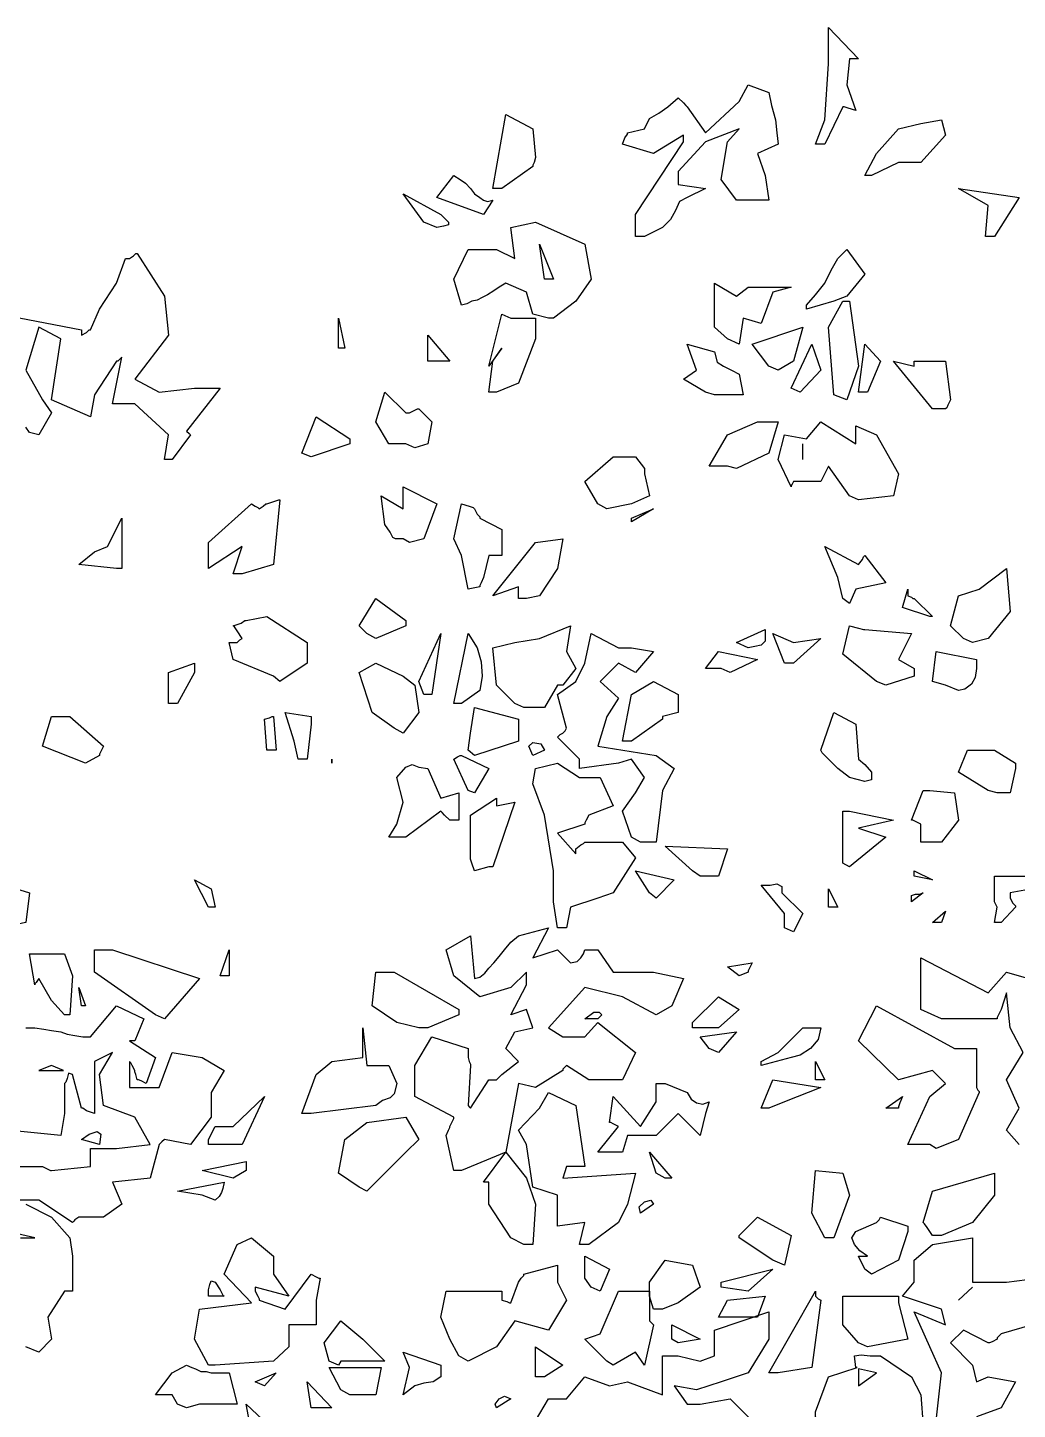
# Model space of a CAD drawing. Header units: millimetres. Extents: x 2810.5 to 2848.4, y 1624.4 to 1676.1.
# Drawn here: x 2813.512 to 2814.981, y 1668.831 to 1670.883 of the extents above; entities that cross this region are included whole.
import ezdxf

# ---------------------------------------------------------------- set-up
doc = ezdxf.new("R2010")
doc.units = ezdxf.units.MM
doc.layers.add('VERDE_ALBERI', color=104, linetype='Continuous')

msp = doc.modelspace()

# ---------------------------------------------------------------- linework, layer by layer
at = {"layer": 'VERDE_ALBERI', "linetype": 'ByBlock'}
for points in [[(2814.6817, 1670.7094), (2814.6952, 1670.7459), (2814.701, 1670.8287), (2814.701, 1670.8826), (2814.7453, 1670.8365), (2814.7376, 1670.8365), (2814.7338, 1670.8365), (2814.7318, 1670.8365), (2814.7318, 1670.8365), (2814.7279, 1670.7979), (2814.7414, 1670.7594), (2814.7299, 1670.7632), (2814.7242, 1670.7651), (2814.7222, 1670.7651), (2814.7222, 1670.7651), (2814.6952, 1670.7094), (2814.6817, 1670.7094)], [(2814.4142, 1670.5726), (2814.4142, 1670.6053), (2814.4854, 1670.7131), (2814.4854, 1670.719), (2814.4854, 1670.7209), (2814.4854, 1670.7228), (2814.4854, 1670.7228), (2814.4411, 1670.6959), (2814.3948, 1670.7094), (2814.3987, 1670.719), (2814.4026, 1670.7247), (2814.4026, 1670.7266), (2814.4026, 1670.7266), (2814.4276, 1670.7324), (2814.4353, 1670.7479), (2814.4488, 1670.7555), (2814.4623, 1670.7651), (2814.4777, 1670.7786), (2814.4854, 1670.771), (2814.4892, 1670.7671), (2814.4912, 1670.7651), (2814.4912, 1670.7651), (2814.5182, 1670.7266), (2814.5682, 1670.7729), (2814.5817, 1670.7979), (2814.6124, 1670.7864), (2814.6163, 1670.7671), (2814.6221, 1670.7459), (2814.624, 1670.7266), (2814.6259, 1670.7094), (2814.5952, 1670.6959), (2814.6067, 1670.6631), (2814.6124, 1670.6265), (2814.5643, 1670.6265), (2814.5413, 1670.6573), (2814.5509, 1670.7131), (2814.5682, 1670.7324), (2814.5182, 1670.7131), (2814.4777, 1670.6689), (2814.4777, 1670.6496), (2814.5182, 1670.6439), (2814.4912, 1670.6304), (2814.4796, 1670.6245), (2814.4738, 1670.6111), (2814.4662, 1670.5976), (2814.4546, 1670.586), (2814.4276, 1670.5726), (2814.4142, 1670.5726)], [(2814.2023, 1670.6439), (2814.2216, 1670.7536), (2814.262, 1670.7324), (2814.2659, 1670.69), (2814.264, 1670.6824), (2814.262, 1670.6785), (2814.262, 1670.6766), (2814.262, 1670.6766), (2814.2158, 1670.6439), (2814.2023, 1670.6439)], [(2814.7549, 1670.6631), (2814.7723, 1670.6959), (2814.805, 1670.7324), (2814.8378, 1670.7401), (2814.8685, 1670.7459), (2814.8743, 1670.7228), (2814.8378, 1670.6824), (2814.805, 1670.6824), (2814.7646, 1670.6631), (2814.7549, 1670.6631)], [(2814.1889, 1670.6053), (2814.1195, 1670.6304), (2814.1445, 1670.6631), (2814.1541, 1670.6573), (2814.1619, 1670.6515), (2814.1695, 1670.6439), (2814.1754, 1670.6361), (2814.183, 1670.6304), (2814.1889, 1670.6265), (2814.1946, 1670.6245), (2814.2023, 1670.6265), (2814.1889, 1670.6053)], [(2814.934, 1670.5726), (2814.9379, 1670.6188), (2814.8936, 1670.6439), (2814.9841, 1670.6304), (2814.9475, 1670.5726), (2814.934, 1670.5726)], [(2814.1003, 1670.5938), (2814.0694, 1670.6361), (2814.1253, 1670.6053), (2814.1368, 1670.5938), (2814.1368, 1670.5899), (2814.1291, 1670.588), (2814.1195, 1670.586), (2814.1003, 1670.5938)], [(2814.2851, 1670.4513), (2814.262, 1670.457), (2814.2524, 1670.4898), (2814.2216, 1670.5033), (2814.2119, 1670.4974), (2814.2042, 1670.4917), (2814.1946, 1670.4859), (2814.1869, 1670.4821), (2814.1792, 1670.4782), (2814.1715, 1670.4763), (2814.1638, 1670.4724), (2814.1561, 1670.4705), (2814.1445, 1670.509), (2814.1657, 1670.5533), (2814.2081, 1670.5533), (2814.235, 1670.5398), (2814.2292, 1670.586), (2814.2659, 1670.5938), (2814.3391, 1670.561), (2814.3487, 1670.509), (2814.3256, 1670.4763), (2814.2928, 1670.4513), (2814.2851, 1670.4513)], [(2814.2793, 1670.509), (2814.2716, 1670.561), (2814.2928, 1670.509), (2814.2793, 1670.509)], [(2813.4705, 1670.457), (2813.5918, 1670.4339), (2813.5918, 1670.4301), (2813.5918, 1670.4282), (2813.5918, 1670.4262), (2813.5918, 1670.4262), (2813.5995, 1670.4301), (2813.6034, 1670.4339), (2813.6053, 1670.4339), (2813.6053, 1670.4339), (2813.6188, 1670.4647), (2813.6438, 1670.5033), (2813.6573, 1670.5398), (2813.6611, 1670.5398), (2813.6631, 1670.5398), (2813.6631, 1670.5398)], [(2813.6631, 1670.5398), (2813.6689, 1670.5437), (2813.6727, 1670.5475), (2813.6746, 1670.5475), (2813.6746, 1670.5475), (2813.7151, 1670.484), (2813.7208, 1670.4262), (2813.6708, 1670.3607), (2813.7074, 1670.3415), (2813.7594, 1670.3472), (2813.7979, 1670.3472), (2813.7478, 1670.2837), (2813.7516, 1670.2799), (2813.7536, 1670.278), (2813.7536, 1670.278), (2813.7266, 1670.2414), (2813.7151, 1670.2414), (2813.7208, 1670.278), (2813.6708, 1670.3242), (2813.638, 1670.3242), (2813.6515, 1670.3935), (2813.6476, 1670.3896), (2813.6457, 1670.3877), (2813.6438, 1670.3877), (2813.6438, 1670.3877), (2813.6111, 1670.3376), (2813.6053, 1670.3049), (2813.5475, 1670.3299), (2813.561, 1670.4204), (2813.5283, 1670.4378), (2813.509, 1670.3742), (2813.534, 1670.3299), (2813.5475, 1670.3107), (2813.5283, 1670.278), (2813.5148, 1670.2818), (2813.509, 1670.2895)], [(2814.6683, 1670.4705), (2814.6817, 1670.4859), (2814.6952, 1670.5033), (2814.7048, 1670.5225), (2814.7145, 1670.5398), (2814.7222, 1670.5475), (2814.7261, 1670.5514), (2814.7279, 1670.5533), (2814.7279, 1670.5533), (2814.7549, 1670.5168), (2814.7279, 1670.484), (2814.7087, 1670.4763), (2814.6683, 1670.4647), (2814.6683, 1670.4705)], [(2814.5509, 1670.4204), (2814.5317, 1670.4378), (2814.5317, 1670.5033), (2814.5643, 1670.484), (2814.5817, 1670.4974), (2814.6124, 1670.4974), (2814.6452, 1670.4974), (2814.6182, 1670.4898), (2814.6009, 1670.4436), (2814.574, 1670.4513), (2814.5682, 1670.4127), (2814.5509, 1670.4204)], [(2814.7087, 1670.3376), (2814.701, 1670.4378), (2814.7222, 1670.4763), (2814.7279, 1670.4763), (2814.7299, 1670.4763), (2814.7318, 1670.4763), (2814.7318, 1670.4763), (2814.7453, 1670.38), (2814.7279, 1670.3299), (2814.7087, 1670.3376)], [(2814.1965, 1670.3415), (2814.2023, 1670.3877), (2814.2158, 1670.407), (2814.1965, 1670.38), (2814.2158, 1670.457), (2814.2292, 1670.4513), (2814.2659, 1670.4513), (2814.2659, 1670.4204), (2814.2408, 1670.355), (2814.2081, 1670.3415), (2814.1965, 1670.3415)], [(2813.9732, 1670.407), (2813.9732, 1670.4513), (2813.9828, 1670.407), (2813.9732, 1670.407)], [(2814.6124, 1670.38), (2814.5874, 1670.4127), (2814.6625, 1670.4378), (2814.649, 1670.3877), (2814.6259, 1670.3742), (2814.6124, 1670.38)], [(2814.1253, 1670.3877), (2814.106, 1670.3877), (2814.106, 1670.4262), (2814.1388, 1670.3877), (2814.131, 1670.3877), (2814.1272, 1670.3877), (2814.1253, 1670.3877)], [(2814.5182, 1670.3415), (2814.4854, 1670.3607), (2814.5047, 1670.3742), (2814.4912, 1670.4127), (2814.5317, 1670.4012), (2814.5354, 1670.3858), (2814.5451, 1670.38), (2814.5567, 1670.3742), (2814.5682, 1670.3684), (2814.574, 1670.3376), (2814.5317, 1670.3376), (2814.5182, 1670.3415)], [(2814.6452, 1670.3472), (2814.676, 1670.4127), (2814.6894, 1670.3742), (2814.6587, 1670.3415), (2814.6452, 1670.3472), (2814.6452, 1670.3472)], [(2814.7453, 1670.3415), (2814.7549, 1670.4127), (2814.778, 1670.3877), (2814.7588, 1670.3415), (2814.7453, 1670.3415)], [(2814.1253, 1670.3877), (2814.1253, 1670.3877), (2814.1253, 1670.3877), (2814.1253, 1670.3877)], [(2814.1253, 1670.3877), (2814.1253, 1670.3877), (2814.1253, 1670.3877)], [(2814.8281, 1670.3877), (2814.8743, 1670.3877), (2814.882, 1670.3299), (2814.8782, 1670.3222), (2814.8763, 1670.3184), (2814.8743, 1670.3165), (2814.8743, 1670.3165), (2814.855, 1670.3165), (2814.7973, 1670.3877), (2814.8281, 1670.38), (2814.8281, 1670.3838), (2814.8281, 1670.3877), (2814.8281, 1670.3877)], [(2814.079, 1670.3107), (2814.0868, 1670.3145), (2814.0906, 1670.3165), (2814.0925, 1670.3165), (2814.0925, 1670.3165), (2814.1118, 1670.2972), (2814.106, 1670.2645), (2814.0868, 1670.2587), (2814.0733, 1670.2645), (2814.0483, 1670.2645), (2814.029, 1670.2972), (2814.0424, 1670.3415), (2814.0733, 1670.3107), (2814.0771, 1670.3107), (2814.079, 1670.3107), (2814.079, 1670.3107)], [(2813.9192, 1670.251), (2813.9404, 1670.3049), (2813.9904, 1670.2721), (2813.9904, 1670.2683), (2813.9904, 1670.2664), (2813.9904, 1670.2645), (2813.9904, 1670.2645), (2813.9327, 1670.2452), (2813.9192, 1670.251), (2813.9192, 1670.251)], [(2814.5509, 1670.2317), (2814.5239, 1670.2317), (2814.5509, 1670.278), (2814.5952, 1670.2972), (2814.6259, 1670.2972), (2814.6124, 1670.251), (2814.5643, 1670.2279), (2814.5509, 1670.2317)], [(2814.7318, 1670.1874), (2814.701, 1670.2317), (2814.6894, 1670.2086), (2814.649, 1670.2086), (2814.6471, 1670.2047), (2814.6452, 1670.2028), (2814.6452, 1670.2009), (2814.6452, 1670.2009), (2814.6259, 1670.2414), (2814.6356, 1670.278), (2814.6683, 1670.2721), (2814.6894, 1670.2972), (2814.7414, 1670.2645), (2814.7414, 1670.2914), (2814.7723, 1670.278), (2814.805, 1670.2201), (2814.7973, 1670.1874), (2814.7453, 1670.1816), (2814.7318, 1670.1874)], [(2814.6625, 1670.2414), (2814.6625, 1670.2645)], [(2814.3583, 1670.1759), (2814.3391, 1670.2086), (2814.3814, 1670.2452), (2814.4142, 1670.2452), (2814.4276, 1670.2279), (2814.4276, 1670.224), (2814.4276, 1670.2221), (2814.4276, 1670.2201), (2814.4276, 1670.2201), (2814.4353, 1670.1874), (2814.4083, 1670.1759), (2814.3717, 1670.1681), (2814.3583, 1670.1759)], [(2814.0694, 1670.1239), (2814.0579, 1670.1239), (2814.054, 1670.1258), (2814.0502, 1670.1335), (2814.0424, 1670.145), (2814.0367, 1670.1874), (2814.0694, 1670.1681), (2814.0694, 1670.2009), (2814.1195, 1670.1759), (2814.1003, 1670.1239), (2814.079, 1670.1181), (2814.0694, 1670.1239)], [(2813.8171, 1670.0719), (2813.8306, 1670.1123), (2813.7806, 1670.0795), (2813.7806, 1670.1181), (2813.8441, 1670.1759), (2813.8498, 1670.172), (2813.8537, 1670.1701), (2813.8557, 1670.1681), (2813.8557, 1670.1681), (2813.8614, 1670.172), (2813.8653, 1670.1759), (2813.8672, 1670.1759), (2813.8672, 1670.1759), (2813.8788, 1670.1797), (2813.8846, 1670.1816), (2813.8865, 1670.1816), (2813.8865, 1670.1816), (2813.8768, 1670.0854), (2813.8306, 1670.0719), (2813.8171, 1670.0719)], [(2814.1657, 1670.0488), (2814.1561, 1670.0989), (2814.1445, 1670.1239), (2814.1561, 1670.1759), (2814.1676, 1670.172), (2814.1734, 1670.1701), (2814.1754, 1670.1681), (2814.1754, 1670.1681), (2814.1792, 1670.1605), (2814.183, 1670.1566), (2814.183, 1670.1546), (2814.183, 1670.1546), (2814.2158, 1670.1374), (2814.2158, 1670.0989), (2814.2042, 1670.0989), (2814.1985, 1670.0989), (2814.1965, 1670.0989), (2814.1965, 1670.0989), (2814.1889, 1670.0661), (2814.185, 1670.0584), (2814.183, 1670.0545), (2814.183, 1670.0526), (2814.183, 1670.0526), (2814.1657, 1670.0488)], [(2814.4083, 1670.1546), (2814.4411, 1670.1681), (2814.4083, 1670.1489), (2814.4083, 1670.1546)], [(2813.6438, 1670.0795), (2813.588, 1670.0854), (2813.6111, 1670.1046), (2813.6304, 1670.1123), (2813.6515, 1670.1546), (2813.6515, 1670.0795), (2813.6438, 1670.0795)], [(2814.2408, 1670.0353), (2814.2408, 1670.0526), (2814.2023, 1670.0391), (2814.2659, 1670.1181), (2814.3063, 1670.1239), (2814.2986, 1670.0795), (2814.2716, 1670.0391), (2814.2524, 1670.0353), (2814.2408, 1670.0353)], [(2814.7222, 1670.0353), (2814.7145, 1670.0661), (2814.6952, 1670.1123), (2814.7453, 1670.0854), (2814.7511, 1670.093), (2814.753, 1670.0969), (2814.7549, 1670.0989), (2814.7549, 1670.0989), (2814.7858, 1670.0584), (2814.7414, 1670.0488), (2814.7318, 1670.0275), (2814.7222, 1670.0353)], [(2814.9013, 1669.9756), (2814.882, 1669.9948), (2814.8936, 1670.0391), (2814.9244, 1670.0488), (2814.9649, 1670.0795), (2814.9706, 1670.016), (2814.9379, 1669.9756), (2814.9148, 1669.9698), (2814.9013, 1669.9756)], [(2814.8513, 1670.0083), (2814.8108, 1670.0218), (2814.8185, 1670.0488), (2814.8185, 1670.043), (2814.8185, 1670.041), (2814.8185, 1670.0391), (2814.8185, 1670.0391), (2814.8243, 1670.0372), (2814.8262, 1670.0353), (2814.8281, 1670.0353), (2814.8281, 1670.0353), (2814.855, 1670.0083), (2814.8513, 1670.0083)], [(2814.0155, 1669.9833), (2814.0039, 1669.9948), (2814.029, 1670.0353), (2814.0733, 1670.0025), (2814.0733, 1669.9987), (2814.0733, 1669.9968), (2814.0733, 1669.9948), (2814.0733, 1669.9948), (2814.029, 1669.9756), (2814.0155, 1669.9833)], [(2813.8306, 1669.9756), (2813.8229, 1669.9872), (2813.8191, 1669.9929), (2813.8171, 1669.9948), (2813.8171, 1669.9948), (2813.8287, 1669.9987), (2813.8345, 1670.0025), (2813.8364, 1670.0025), (2813.8364, 1670.0025), (2813.8672, 1670.0083), (2813.9269, 1669.9698), (2813.9269, 1669.939), (2813.8865, 1669.912), (2813.8768, 1669.9197), (2813.8171, 1669.9448), (2813.8113, 1669.9698), (2813.8171, 1669.9698), (2813.821, 1669.9698), (2813.8229, 1669.9698), (2813.8229, 1669.9698), (2813.8267, 1669.9737), (2813.8306, 1669.9756), (2813.8306, 1669.9756)], [(2814.1003, 1669.8928), (2814.0925, 1669.912), (2814.1253, 1669.9833), (2814.1118, 1669.8928), (2814.1003, 1669.8928)], [(2814.1445, 1669.8793), (2814.1657, 1669.9833), (2814.1792, 1669.9621), (2814.185, 1669.9409), (2814.1869, 1669.9197), (2814.183, 1669.8986), (2814.1561, 1669.8793), (2814.1445, 1669.8793), (2814.1445, 1669.8793)], [(2814.235, 1669.8793), (2814.2081, 1669.9063), (2814.2023, 1669.9621), (2814.235, 1669.9698), (2814.2716, 1669.9756), (2814.3178, 1669.9948), (2814.3121, 1669.9563), (2814.3256, 1669.9313), (2814.3063, 1669.9063), (2814.3025, 1669.9063), (2814.3005, 1669.9063), (2814.2986, 1669.9063), (2814.2986, 1669.9063), (2814.2793, 1669.8735), (2814.2485, 1669.8735), (2814.235, 1669.8793)], [(2814.4083, 1669.681), (2814.3948, 1669.7195), (2814.4142, 1669.7464), (2814.4276, 1669.7695), (2814.4083, 1669.7965), (2814.3891, 1669.7907), (2814.3313, 1669.783), (2814.3313, 1669.7907), (2814.3313, 1669.7946), (2814.3313, 1669.7965), (2814.3313, 1669.7965), (2814.2986, 1669.8292), (2814.3025, 1669.8331), (2814.3063, 1669.835), (2814.3063, 1669.835), (2814.3101, 1669.8388), (2814.3121, 1669.8427), (2814.3121, 1669.8427), (2814.2986, 1669.8928), (2814.3256, 1669.912), (2814.3391, 1669.939), (2814.3487, 1669.9833), (2814.3891, 1669.9621), (2814.4083, 1669.9621), (2814.4411, 1669.9563), (2814.4142, 1669.9255), (2814.3891, 1669.939), (2814.3621, 1669.912), (2814.3891, 1669.887), (2814.3717, 1669.8601), (2814.3583, 1669.8157), (2814.4449, 1669.8022), (2814.4719, 1669.783), (2814.4546, 1669.7502), (2814.4449, 1669.6732), (2814.4218, 1669.6732), (2814.4083, 1669.681), (2814.4083, 1669.681)], [(2814.5643, 1669.9698), (2814.6067, 1669.989), (2814.6067, 1669.9717), (2814.6009, 1669.9659), (2814.5913, 1669.964), (2814.5817, 1669.9621), (2814.5643, 1669.9698), (2814.5643, 1669.9698)], [(2814.6356, 1669.939), (2814.6182, 1669.9833), (2814.649, 1669.9698), (2814.6894, 1669.9756), (2814.649, 1669.939), (2814.6356, 1669.939)], [(2814.7723, 1669.912), (2814.7222, 1669.9524), (2814.7318, 1669.9948), (2814.7453, 1669.991), (2814.753, 1669.989), (2814.7549, 1669.989), (2814.7549, 1669.989), (2814.8243, 1669.9833), (2814.805, 1669.9448), (2814.8281, 1669.9313), (2814.8281, 1669.9255), (2814.8281, 1669.9217), (2814.8281, 1669.9197), (2814.8281, 1669.9197), (2814.7858, 1669.9063), (2814.7723, 1669.912), (2814.7723, 1669.912)], [(2813.8306, 1669.9756), (2813.8306, 1669.9756), (2813.8306, 1669.9756), (2813.8306, 1669.9756)], [(2813.8306, 1669.9756), (2813.8306, 1669.9756), (2813.8306, 1669.9756)], [(2814.5413, 1669.9313), (2814.5182, 1669.9313), (2814.5374, 1669.9563), (2814.5952, 1669.9448), (2814.5547, 1669.9255), (2814.5413, 1669.9313)], [(2814.8743, 1669.9063), (2814.855, 1669.912), (2814.8609, 1669.9563), (2814.9205, 1669.9448), (2814.9205, 1669.9371), (2814.9205, 1669.9332), (2814.9205, 1669.9313), (2814.9205, 1669.9313), (2814.9186, 1669.9178), (2814.9129, 1669.9082), (2814.9032, 1669.9004), (2814.8936, 1669.8986), (2814.8743, 1669.9063)], [(2813.7208, 1669.8793), (2813.7208, 1669.9255), (2813.7594, 1669.939), (2813.7594, 1669.9313), (2813.7594, 1669.9274), (2813.7594, 1669.9255), (2813.7594, 1669.9255), (2813.7343, 1669.8793), (2813.7208, 1669.8793)], [(2814.0559, 1669.8427), (2814.0232, 1669.8658), (2814.0039, 1669.9255), (2814.029, 1669.939), (2814.0694, 1669.9197), (2814.0868, 1669.9063), (2814.0925, 1669.8658), (2814.0694, 1669.835), (2814.0559, 1669.8427)], [(2814.4546, 1669.8562), (2814.4083, 1669.8234), (2814.3948, 1669.8234), (2814.4083, 1669.8928), (2814.4411, 1669.912), (2814.4777, 1669.8928), (2814.4777, 1669.8658), (2814.4546, 1669.8601), (2814.4546, 1669.8581), (2814.4546, 1669.8562), (2814.4546, 1669.8562)], [(2814.7723, 1669.912), (2814.7723, 1669.912), (2814.7723, 1669.912), (2814.7723, 1669.912), (2814.7723, 1669.912), (2814.7723, 1669.912)], [(2814.7723, 1669.912), (2814.7723, 1669.912), (2814.7723, 1669.912)], [(2813.5976, 1669.7907), (2813.534, 1669.8157), (2813.5475, 1669.8601), (2813.5745, 1669.8601), (2813.6245, 1669.8157), (2813.6207, 1669.8081), (2813.6188, 1669.8042), (2813.6188, 1669.8022), (2813.6188, 1669.8022), (2813.5976, 1669.7907)], [(2813.8672, 1669.81), (2813.8633, 1669.8562), (2813.8711, 1669.8581), (2813.8749, 1669.8601), (2813.8768, 1669.8601), (2813.8768, 1669.8601), (2813.8807, 1669.81), (2813.8672, 1669.81)], [(2813.9134, 1669.7965), (2813.9077, 1669.8234), (2813.8942, 1669.8658), (2813.9327, 1669.8601), (2813.9327, 1669.8542), (2813.9327, 1669.8504), (2813.9327, 1669.8485), (2813.9327, 1669.8485), (2813.9269, 1669.7965), (2813.9134, 1669.7965)], [(2814.1657, 1669.81), (2814.1695, 1669.835), (2814.1754, 1669.8735), (2814.2408, 1669.8562), (2814.2408, 1669.8234), (2814.1754, 1669.8022), (2814.1657, 1669.81)], [(2814.6894, 1669.81), (2814.7087, 1669.8658), (2814.7414, 1669.8485), (2814.7453, 1669.7965), (2814.7549, 1669.7888), (2814.7646, 1669.7772), (2814.7646, 1669.7657), (2814.7549, 1669.7637), (2814.7318, 1669.7695), (2814.7145, 1669.783), (2814.6952, 1669.8022), (2814.6914, 1669.8061), (2814.6894, 1669.81), (2814.6894, 1669.81)], [(2814.3121, 1669.8427), (2814.3121, 1669.8427), (2814.3121, 1669.8427), (2814.3121, 1669.8427)], [(2814.4546, 1669.8562), (2814.4546, 1669.8562), (2814.4546, 1669.8562), (2814.4546, 1669.8562)], [(2814.4546, 1669.8562), (2814.4546, 1669.8562), (2814.4546, 1669.8562)], [(2814.262, 1669.8022), (2814.2562, 1669.8157), (2814.262, 1669.8215), (2814.2736, 1669.8196), (2814.2793, 1669.81), (2814.262, 1669.8022)], [(2814.1657, 1669.7502), (2814.1445, 1669.7965), (2814.1503, 1669.8003), (2814.1541, 1669.8022), (2814.1561, 1669.8022), (2814.1561, 1669.8022), (2814.1965, 1669.783), (2814.1754, 1669.7464), (2814.1657, 1669.7502)], [(2814.9379, 1669.7502), (2814.8936, 1669.7772), (2814.907, 1669.81), (2814.9475, 1669.81), (2814.9784, 1669.7907), (2814.9784, 1669.7868), (2814.9784, 1669.7849), (2814.9784, 1669.783), (2814.9784, 1669.783), (2814.9706, 1669.7464), (2814.9514, 1669.7464), (2814.9379, 1669.7502)], [(2813.9635, 1669.7965), (2813.9635, 1669.7907), (2813.9635, 1669.7965)], [(2814.0694, 1669.681), (2814.0483, 1669.681), (2814.0598, 1669.7002), (2814.0694, 1669.733), (2814.0598, 1669.7695), (2814.0733, 1669.7849), (2814.0829, 1669.7888), (2814.0925, 1669.7849), (2814.106, 1669.783), (2814.1253, 1669.7387), (2814.1522, 1669.7464), (2814.1522, 1669.706), (2814.1445, 1669.706), (2814.1407, 1669.706), (2814.1388, 1669.706), (2814.1388, 1669.706), (2814.131, 1669.7137), (2814.1272, 1669.7175), (2814.1253, 1669.7195), (2814.1253, 1669.7195), (2814.0733, 1669.681), (2814.0714, 1669.681), (2814.0694, 1669.681)], [(2814.3256, 1669.6636), (2814.3332, 1669.6694), (2814.3371, 1669.6713), (2814.3391, 1669.6732), (2814.3391, 1669.6732), (2814.3948, 1669.6732), (2814.4142, 1669.6501), (2814.3814, 1669.5981), (2814.3583, 1669.5904), (2814.3178, 1669.5769), (2814.3121, 1669.5461), (2814.2986, 1669.5461), (2814.2928, 1669.5846), (2814.2928, 1669.6309), (2814.2793, 1669.7137), (2814.262, 1669.7599), (2814.2659, 1669.783), (2814.2986, 1669.7907), (2814.3313, 1669.7695), (2814.3621, 1669.7695), (2814.3814, 1669.7271), (2814.3448, 1669.7137), (2814.341, 1669.706), (2814.3391, 1669.7021), (2814.3391, 1669.7002), (2814.3391, 1669.7002), (2814.2986, 1669.6867), (2814.3256, 1669.6559), (2814.3256, 1669.6597), (2814.3256, 1669.6636), (2814.3256, 1669.6636)], [(2814.1754, 1669.6309), (2814.1715, 1669.6424), (2814.1695, 1669.6482), (2814.1695, 1669.6501), (2814.1695, 1669.7137), (2814.2081, 1669.7387), (2814.2081, 1669.733), (2814.2081, 1669.7291), (2814.2081, 1669.7271), (2814.2081, 1669.7271), (2814.235, 1669.733), (2814.2023, 1669.6366), (2814.1985, 1669.6366), (2814.1965, 1669.6366), (2814.1965, 1669.6366), (2814.1754, 1669.6309), (2814.1754, 1669.6309)], [(2814.8378, 1669.6732), (2814.8378, 1669.7002), (2814.83, 1669.7041), (2814.8262, 1669.706), (2814.8243, 1669.706), (2814.8243, 1669.706), (2814.8416, 1669.7502), (2814.8474, 1669.7502), (2814.8493, 1669.7502), (2814.8513, 1669.7502), (2814.8513, 1669.7502), (2814.8878, 1669.7464), (2814.8936, 1669.706), (2814.8685, 1669.6732), (2814.8513, 1669.6732), (2814.8378, 1669.6732)], [(2814.7222, 1669.6424), (2814.7222, 1669.6732), (2814.7222, 1669.7195), (2814.7279, 1669.7195), (2814.7299, 1669.7195), (2814.7318, 1669.7195), (2814.7318, 1669.7195), (2814.7973, 1669.706), (2814.7453, 1669.6944), (2814.7858, 1669.681), (2814.7318, 1669.6366), (2814.7222, 1669.6424)], [(2814.0694, 1669.681), (2814.0694, 1669.681), (2814.0694, 1669.681), (2814.0694, 1669.681), (2814.0694, 1669.681)], [(2814.0694, 1669.681), (2814.0694, 1669.681), (2814.0694, 1669.681)], [(2814.4083, 1669.681), (2814.4083, 1669.681), (2814.4083, 1669.681), (2814.4083, 1669.681), (2814.4083, 1669.681), (2814.4083, 1669.681)], [(2814.4989, 1669.6309), (2814.4584, 1669.6675), (2814.5509, 1669.6636), (2814.5374, 1669.6231), (2814.5104, 1669.6231), (2814.4989, 1669.6309)], [(2814.1965, 1669.6366), (2814.1965, 1669.6366), (2814.1965, 1669.6366), (2814.1965, 1669.6366)], [(2813.4589, 1669.5539), (2813.4513, 1669.6174), (2813.4782, 1669.6096), (2813.5148, 1669.5981), (2813.509, 1669.5539), (2813.4705, 1669.5461), (2813.4589, 1669.5539)], [(2813.7806, 1669.5769), (2813.7594, 1669.6174), (2813.7844, 1669.6039), (2813.7902, 1669.5769), (2813.7806, 1669.5769)], [(2814.1754, 1669.6309), (2814.1754, 1669.6309), (2814.1754, 1669.6309), (2814.1754, 1669.6309), (2814.1754, 1669.6309), (2814.1754, 1669.6309)], [(2814.4353, 1669.5981), (2814.4142, 1669.6309), (2814.4719, 1669.6174), (2814.4449, 1669.5904), (2814.4353, 1669.5981)], [(2814.8281, 1669.6309), (2814.855, 1669.6174), (2814.8281, 1669.6231), (2814.8281, 1669.6309)], [(2814.9475, 1669.5846), (2814.9475, 1669.6231), (2814.9976, 1669.6231), (2815.0342, 1669.5846), (2815.0034, 1669.6039), (2814.9706, 1669.5981), (2814.9706, 1669.5943), (2814.9706, 1669.5924), (2814.9706, 1669.5904), (2814.9706, 1669.5904), (2814.9745, 1669.5827), (2814.9784, 1669.5789), (2814.9784, 1669.5769), (2814.9784, 1669.5769), (2814.9571, 1669.5539), (2814.9475, 1669.5539), (2814.9514, 1669.5769), (2814.9494, 1669.5808), (2814.9475, 1669.5846), (2814.9475, 1669.5846)], [(2814.6356, 1669.5461), (2814.6356, 1669.5576), (2814.6356, 1669.5654), (2814.6356, 1669.5673), (2814.6356, 1669.5673), (2814.6009, 1669.6096), (2814.6143, 1669.6096), (2814.624, 1669.6116), (2814.6317, 1669.6077), (2814.6317, 1669.5981), (2814.6625, 1669.5673), (2814.649, 1669.5404), (2814.6356, 1669.5461), (2814.6356, 1669.5461)], [(2814.701, 1669.5769), (2814.701, 1669.6039), (2814.7145, 1669.5769), (2814.701, 1669.5769)], [(2814.8243, 1669.5846), (2814.8243, 1669.5943), (2814.83, 1669.5962), (2814.8358, 1669.5962), (2814.8416, 1669.5981), (2814.8243, 1669.5846)], [(2814.855, 1669.5539), (2814.8743, 1669.5711), (2814.8685, 1669.5539), (2814.855, 1669.5539)], [(2814.1445, 1669.186), (2814.133, 1669.238), (2814.1368, 1669.2457), (2814.1388, 1669.2496), (2814.1388, 1669.2515), (2814.1388, 1669.2515), (2814.1426, 1669.2592), (2814.1445, 1669.2631), (2814.1445, 1669.2649), (2814.1445, 1669.2649), (2814.0868, 1669.2958), (2814.0868, 1669.342), (2814.1118, 1669.3843), (2814.1657, 1669.367), (2814.1657, 1669.3593), (2814.1657, 1669.3554), (2814.1657, 1669.3535), (2814.1657, 1669.3535), (2814.1676, 1669.3478), (2814.1695, 1669.3439), (2814.1695, 1669.342), (2814.1695, 1669.342), (2814.1657, 1669.2823), (2814.1676, 1669.2803), (2814.1695, 1669.2784), (2814.1695, 1669.2784), (2814.1965, 1669.3208), (2814.2023, 1669.3208), (2814.2061, 1669.3208), (2814.2081, 1669.3208), (2814.2081, 1669.3208), (2814.2119, 1669.3247), (2814.2158, 1669.3285), (2814.2158, 1669.3285), (2814.2408, 1669.3478), (2814.2216, 1669.367), (2814.235, 1669.392), (2814.262, 1669.3978), (2814.2524, 1669.4248), (2814.2292, 1669.4171), (2814.2524, 1669.4614), (2814.2524, 1669.4806), (2814.2292, 1669.4575), (2814.183, 1669.444), (2814.1445, 1669.4749), (2814.133, 1669.5134), (2814.1695, 1669.5345), (2814.1754, 1669.471), (2814.183, 1669.4729), (2814.1907, 1669.4788), (2814.1965, 1669.4864), (2814.2042, 1669.4941), (2814.2119, 1669.5038), (2814.2196, 1669.5134), (2814.2292, 1669.5249), (2814.2408, 1669.5345), (2814.2851, 1669.5461), (2814.262, 1669.5018), (2814.2986, 1669.5134), (2814.3178, 1669.4941), (2814.3275, 1669.496), (2814.3332, 1669.5018), (2814.3371, 1669.5076), (2814.3391, 1669.5134), (2814.3506, 1669.5134), (2814.3563, 1669.5134), (2814.3583, 1669.5134), (2814.3583, 1669.5134), (2814.3814, 1669.4806), (2814.4411, 1669.4806), (2814.4854, 1669.471), (2814.4681, 1669.4305), (2814.4449, 1669.4171), (2814.3948, 1669.444), (2814.3391, 1669.4575), (2814.2851, 1669.3978), (2814.3063, 1669.3843), (2814.3391, 1669.3843), (2814.3583, 1669.4055), (2814.4142, 1669.3613), (2814.3948, 1669.3208), (2814.3448, 1669.3208), (2814.3121, 1669.342), (2814.3082, 1669.3382), (2814.3063, 1669.3362), (2814.3063, 1669.3343), (2814.3063, 1669.3343), (2814.2659, 1669.3092), (2814.2408, 1669.315), (2814.2216, 1669.213), (2814.1561, 1669.186), (2814.1445, 1669.186), (2814.1445, 1669.186)], [(2814.6356, 1669.5461), (2814.6356, 1669.5461), (2814.6356, 1669.5461), (2814.6356, 1669.5461), (2814.6356, 1669.5461), (2814.6356, 1669.5461)], [(2814.6356, 1669.5461), (2814.6356, 1669.5461), (2814.6356, 1669.5461)], [(2813.7016, 1669.4171), (2813.6111, 1669.4806), (2813.6111, 1669.5134), (2813.638, 1669.5134), (2813.7671, 1669.471), (2813.7151, 1669.4113), (2813.7016, 1669.4171)], [(2813.7979, 1669.4749), (2813.8113, 1669.5134), (2813.8113, 1669.4749), (2813.7979, 1669.4749)], [(2813.5283, 1669.5076), (2813.5668, 1669.5076), (2813.5784, 1669.4749), (2813.5745, 1669.4171), (2813.5668, 1669.4171), (2813.5475, 1669.4383), (2813.5283, 1669.471), (2813.5244, 1669.4653), (2813.5225, 1669.4633), (2813.5225, 1669.4614), (2813.5225, 1669.4614), (2813.5148, 1669.5076), (2813.5225, 1669.5076), (2813.5263, 1669.5076), (2813.5283, 1669.5076)], [(2814.5682, 1669.4749), (2814.5509, 1669.4884), (2814.5874, 1669.4941), (2814.5836, 1669.4864), (2814.5817, 1669.4825), (2814.5817, 1669.4806), (2814.5817, 1669.4806), (2814.5682, 1669.4749)], [(2814.9841, 1669.2245), (2814.9649, 1669.2457), (2814.9841, 1669.2784), (2814.9649, 1669.3208), (2814.9899, 1669.3613), (2814.9706, 1669.3978), (2814.9649, 1669.4498), (2814.9571, 1669.4248), (2814.9533, 1669.4171), (2814.9514, 1669.4133), (2814.9514, 1669.4113), (2814.9514, 1669.4113), (2814.8685, 1669.4113), (2814.8378, 1669.4248), (2814.8378, 1669.5018), (2814.9379, 1669.4498), (2814.9649, 1669.4806), (2814.9976, 1669.471)], [(2814.0925, 1669.3978), (2814.0598, 1669.4055), (2814.0232, 1669.4305), (2814.029, 1669.4806), (2814.0559, 1669.4806), (2814.1522, 1669.4248), (2814.1522, 1669.4209), (2814.1522, 1669.419), (2814.1522, 1669.4171), (2814.1522, 1669.4171), (2814.106, 1669.3978), (2814.0925, 1669.3978)], [(2813.5918, 1669.4305), (2813.588, 1669.4575), (2813.5976, 1669.4305), (2813.5918, 1669.4305)], [(2813.509, 1669.3978), (2813.5225, 1669.3978), (2813.536, 1669.3959), (2813.5475, 1669.3939), (2813.561, 1669.392), (2813.5706, 1669.3882), (2813.5822, 1669.3863), (2813.5937, 1669.3843), (2813.6053, 1669.3843), (2813.6438, 1669.4305), (2813.6842, 1669.4113), (2813.6708, 1669.3786), (2813.6669, 1669.3786), (2813.665, 1669.3786), (2813.6631, 1669.3786), (2813.6631, 1669.3786), (2813.7016, 1669.3535), (2813.6881, 1669.315), (2813.6804, 1669.3189), (2813.6765, 1669.3208), (2813.6746, 1669.3208), (2813.6746, 1669.3208), (2813.6727, 1669.3285), (2813.6708, 1669.3323), (2813.6708, 1669.3343), (2813.6708, 1669.3343), (2813.6669, 1669.342), (2813.665, 1669.3458), (2813.6631, 1669.3478), (2813.6631, 1669.3478), (2813.6631, 1669.3092), (2813.7074, 1669.3092), (2813.7266, 1669.3613), (2813.7709, 1669.3535), (2813.8037, 1669.3343), (2813.7844, 1669.3016), (2813.7844, 1669.2823), (2813.7844, 1669.2649), (2813.7536, 1669.2245), (2813.7151, 1669.2322), (2813.7112, 1669.2283), (2813.7093, 1669.2264), (2813.7074, 1669.2245), (2813.7074, 1669.2245), (2813.6939, 1669.1745), (2813.638, 1669.1687), (2813.6515, 1669.136), (2813.6245, 1669.1166), (2813.588, 1669.1166), (2813.5822, 1669.1128), (2813.5803, 1669.1109), (2813.5784, 1669.109), (2813.5784, 1669.109), (2813.5283, 1669.1417), (2813.4917, 1669.1417)], [(2814.4989, 1669.4055), (2814.5374, 1669.444), (2814.5682, 1669.4248), (2814.5374, 1669.3978), (2814.4989, 1669.3978), (2814.4989, 1669.4055)], [(2814.9205, 1669.3535), (2814.9205, 1669.3092), (2814.9225, 1669.3054), (2814.9244, 1669.3034), (2814.9244, 1669.3016), (2814.9244, 1669.3016), (2814.8936, 1669.2322), (2814.8609, 1669.2187), (2814.8513, 1669.2245), (2814.8185, 1669.2245), (2814.8513, 1669.2958), (2814.8743, 1669.315), (2814.855, 1669.3343), (2814.805, 1669.3208), (2814.7453, 1669.3786), (2814.7723, 1669.4305), (2814.8878, 1669.367), (2814.9205, 1669.367), (2814.9205, 1669.3593), (2814.9205, 1669.3554), (2814.9205, 1669.3535)], [(2814.3391, 1669.4113), (2814.3525, 1669.4209), (2814.3602, 1669.4209), (2814.3641, 1669.4171), (2814.3583, 1669.4113), (2814.3391, 1669.4113), (2814.3391, 1669.4113)], [(2814.0097, 1669.3978), (2814.0155, 1669.342), (2814.0483, 1669.342), (2814.0598, 1669.315), (2814.0559, 1669.2996), (2814.0502, 1669.2938), (2814.0386, 1669.29), (2814.029, 1669.2823), (2813.9327, 1669.2707), (2813.9192, 1669.2707), (2813.9404, 1669.3285), (2813.9635, 1669.3478), (2814.0097, 1669.3535), (2814.0097, 1669.3747), (2814.0097, 1669.3978)], [(2814.5239, 1669.367), (2814.5104, 1669.3843), (2814.5643, 1669.392), (2814.5374, 1669.3613), (2814.5239, 1669.367)], [(2814.6009, 1669.3478), (2814.6259, 1669.3613), (2814.6625, 1669.3978), (2814.6894, 1669.3978), (2814.6856, 1669.3805), (2814.6741, 1669.367), (2814.6587, 1669.3574), (2814.6452, 1669.3535), (2814.6009, 1669.342), (2814.6009, 1669.3478)], [(2813.4513, 1669.1917), (2813.534, 1669.1917), (2813.5418, 1669.1879), (2813.5456, 1669.186), (2813.5475, 1669.186), (2813.5475, 1669.186), (2813.6053, 1669.1917), (2813.6053, 1669.2187), (2813.6438, 1669.2187), (2813.6939, 1669.2245), (2813.6708, 1669.2649), (2813.6245, 1669.2823), (2813.6188, 1669.3285), (2813.638, 1669.3613), (2813.6111, 1669.3478), (2813.6111, 1669.2707), (2813.5995, 1669.2746), (2813.5937, 1669.2784), (2813.5918, 1669.2784), (2813.5918, 1669.2784), (2813.5784, 1669.3285), (2813.5725, 1669.3304), (2813.5706, 1669.3227), (2813.5687, 1669.3169), (2813.5668, 1669.315), (2813.5668, 1669.315), (2813.5668, 1669.2707), (2813.561, 1669.238), (2813.482, 1669.2457)], [(2814.6817, 1669.3208), (2814.6817, 1669.3478), (2814.6952, 1669.3208), (2814.6817, 1669.3208)], [(2813.5649, 1669.3343), (2813.5475, 1669.342), (2813.5283, 1669.3343), (2813.5649, 1669.3343)], [(2814.3814, 1669.213), (2814.3583, 1669.213), (2814.3891, 1669.2515), (2814.3814, 1669.2553), (2814.3776, 1669.2572), (2814.3756, 1669.2572), (2814.3756, 1669.2572), (2814.3814, 1669.2958), (2814.4218, 1669.2515), (2814.4449, 1669.2881), (2814.4449, 1669.315), (2814.4527, 1669.315), (2814.4565, 1669.315), (2814.4584, 1669.315), (2814.4584, 1669.315), (2814.4912, 1669.3016), (2814.4969, 1669.2919), (2814.5047, 1669.2862), (2814.5143, 1669.2842), (2814.5239, 1669.2881), (2814.5182, 1669.2707), (2814.5104, 1669.238), (2814.4777, 1669.2707), (2814.4449, 1669.238), (2814.4026, 1669.238), (2814.3948, 1669.213), (2814.3814, 1669.213)], [(2814.6009, 1669.2784), (2814.6182, 1669.3208), (2814.6894, 1669.3092), (2814.6356, 1669.2881), (2814.6124, 1669.2784), (2814.6009, 1669.2784)], [(2813.7806, 1669.2322), (2813.7902, 1669.2515), (2813.8171, 1669.2515), (2813.8633, 1669.2958), (2813.8306, 1669.2245), (2813.7806, 1669.2245), (2813.7806, 1669.2322)], [(2814.3313, 1669.0762), (2814.3391, 1669.109), (2814.2986, 1669.1032), (2814.2986, 1669.1494), (2814.262, 1669.161), (2814.2524, 1669.2245), (2814.2408, 1669.2457), (2814.2716, 1669.2784), (2814.2851, 1669.3016), (2814.3256, 1669.2823), (2814.3391, 1669.1917), (2814.3121, 1669.1917), (2814.3063, 1669.1745), (2814.4142, 1669.1821), (2814.4026, 1669.136), (2814.3891, 1669.109), (2814.3448, 1669.0762), (2814.3313, 1669.0762)], [(2814.7858, 1669.2784), (2814.8108, 1669.2958), (2814.8069, 1669.2862), (2814.805, 1669.2803), (2814.805, 1669.2784), (2814.805, 1669.2784), (2814.7858, 1669.2784)], [(2814.0039, 1669.161), (2813.9732, 1669.1821), (2813.9828, 1669.2322), (2814.0155, 1669.2572), (2814.0733, 1669.2649), (2814.0925, 1669.2322), (2814.0733, 1669.213), (2814.0155, 1669.1552), (2814.0039, 1669.161)], [(2813.5918, 1669.2322), (2813.6034, 1669.2399), (2813.6149, 1669.2438), (2813.6207, 1669.2399), (2813.6188, 1669.2245), (2813.5918, 1669.2322), (2813.5918, 1669.2322)], [(2814.2292, 1669.0859), (2814.1965, 1669.136), (2814.1965, 1669.1687), (2814.1926, 1669.1687), (2814.1907, 1669.1687), (2814.1889, 1669.1687), (2814.1889, 1669.1687), (2814.2216, 1669.213), (2814.2524, 1669.1745), (2814.2659, 1669.136), (2814.262, 1669.0762), (2814.2543, 1669.0762), (2814.2505, 1669.0762), (2814.2485, 1669.0762), (2814.2485, 1669.0762), (2814.2292, 1669.0859)], [(2814.4449, 1669.1821), (2814.4353, 1669.213), (2814.4681, 1669.1745), (2814.4584, 1669.1745), (2814.4449, 1669.1821)], [(2813.8171, 1669.1745), (2813.7709, 1669.186), (2813.8364, 1669.1995), (2813.8364, 1669.1917), (2813.8364, 1669.1879), (2813.8364, 1669.186), (2813.8364, 1669.186), (2813.8171, 1669.1745)], [(2814.1445, 1669.186), (2814.1445, 1669.186), (2814.1445, 1669.186), (2814.1445, 1669.186), (2814.1445, 1669.186), (2814.1445, 1669.186)], [(2814.6952, 1669.0859), (2814.676, 1669.1225), (2814.6817, 1669.186), (2814.7222, 1669.1821), (2814.7318, 1669.1494), (2814.7087, 1669.0859), (2814.6952, 1669.0859)], [(2814.855, 1669.0897), (2814.8474, 1669.1012), (2814.8435, 1669.107), (2814.8416, 1669.109), (2814.8416, 1669.109), (2814.855, 1669.1552), (2814.9475, 1669.1821), (2814.9475, 1669.1494), (2814.9148, 1669.109), (2814.8685, 1669.0897), (2814.855, 1669.0897), (2814.855, 1669.0897)], [(2813.7709, 1669.1494), (2813.7343, 1669.1552), (2813.8037, 1669.1687), (2813.8017, 1669.159), (2813.7998, 1669.1532), (2813.796, 1669.1475), (2813.7902, 1669.1417), (2813.7709, 1669.1494)], [(2814.4218, 1669.1225), (2814.4199, 1669.1321), (2814.4276, 1669.1397), (2814.4372, 1669.1417), (2814.4411, 1669.136), (2814.4218, 1669.1225)], [(2813.509, 1669.136), (2813.5475, 1669.1166), (2813.5745, 1669.0859), (2813.5784, 1669.0589), (2813.5784, 1669.0069), (2813.5725, 1669.0069), (2813.5687, 1669.0069), (2813.5668, 1669.0069), (2813.5668, 1669.0069), (2813.5418, 1668.9684), (2813.5475, 1668.9356), (2813.5283, 1668.9164), (2813.509, 1668.924)], [(2814.6182, 1669.0531), (2814.5682, 1669.0859), (2814.5682, 1669.0878), (2814.5682, 1669.0897), (2814.5682, 1669.0897), (2814.5952, 1669.1166), (2814.6452, 1669.0897), (2814.6356, 1669.0454), (2814.6182, 1669.0531), (2814.6182, 1669.0531)], [(2814.778, 1669.1166), (2814.8185, 1669.1032), (2814.8185, 1669.0993), (2814.8185, 1669.0974), (2814.8185, 1669.0955), (2814.8185, 1669.0955), (2814.805, 1669.0531), (2814.7646, 1669.0319), (2814.7549, 1669.0396), (2814.7453, 1669.0589), (2814.753, 1669.0589), (2814.7568, 1669.0589), (2814.7588, 1669.0589), (2814.7588, 1669.0589), (2814.7472, 1669.0666), (2814.7395, 1669.0762), (2814.7357, 1669.0859), (2814.7414, 1669.0955), (2814.7723, 1669.109), (2814.7761, 1669.1128), (2814.778, 1669.1166), (2814.778, 1669.1166)], [(2813.5013, 1669.0859), (2813.5225, 1669.0859), (2813.482, 1669.0955)], [(2813.8498, 1669.0069), (2813.8537, 1668.9992), (2813.8557, 1668.9954), (2813.8557, 1668.9934), (2813.8557, 1668.9934), (2813.8942, 1668.9799), (2813.9327, 1669.0319), (2813.9404, 1669.0281), (2813.9442, 1669.0261), (2813.9462, 1669.0261), (2813.9462, 1669.0261), (2813.9404, 1668.9934), (2813.9404, 1668.9568), (2813.8999, 1668.9568), (2813.8999, 1668.924), (2813.8768, 1668.9029), (2813.7902, 1668.8971), (2813.7806, 1668.8971), (2813.7594, 1668.9356), (2813.7671, 1668.9799), (2813.8441, 1668.9895), (2813.8037, 1669.0319), (2813.8229, 1669.0762), (2813.8441, 1669.0859), (2813.8768, 1669.0589), (2813.8768, 1669.0319), (2813.8999, 1668.9992), (2813.8498, 1669.0126), (2813.8498, 1669.0088), (2813.8498, 1669.0069), (2813.8498, 1669.0069)], [(2814.8609, 1668.8143), (2814.8685, 1668.8855), (2814.8513, 1668.924), (2814.8281, 1668.9761), (2814.8743, 1668.9568), (2814.8685, 1668.9799), (2814.8108, 1668.9992), (2814.8281, 1669.0204), (2814.8281, 1669.0531), (2814.855, 1669.0762), (2814.9148, 1669.0859), (2814.9148, 1669.0204), (2814.9649, 1669.0204), (2815.0111, 1669.0261)], [(2814.855, 1669.0897), (2814.855, 1669.0897), (2814.855, 1669.0897), (2814.855, 1669.0897), (2814.855, 1669.0897), (2814.855, 1669.0897)], [(2814.855, 1669.0897), (2814.855, 1669.0897), (2814.855, 1669.0897)], [(2814.1522, 1668.9106), (2814.1388, 1668.9356), (2814.1253, 1668.9684), (2814.133, 1669.0069), (2814.2158, 1669.0069), (2814.2158, 1668.9992), (2814.2158, 1668.9954), (2814.2158, 1668.9934), (2814.2158, 1668.9934), (2814.2235, 1668.9915), (2814.2274, 1668.9895), (2814.2292, 1668.9895), (2814.2292, 1668.9895), (2814.2408, 1669.0204), (2814.2446, 1669.0261), (2814.2485, 1669.03), (2814.2485, 1669.0319), (2814.2485, 1669.0319), (2814.2986, 1669.0454), (2814.2986, 1669.0204), (2814.3121, 1668.9934), (2814.2851, 1668.9491), (2814.235, 1668.9626), (2814.2081, 1668.924), (2814.1657, 1668.9029), (2814.1522, 1668.9106)], [(2814.3487, 1669.0126), (2814.3391, 1669.0261), (2814.3391, 1669.0589), (2814.3756, 1669.0396), (2814.3621, 1669.0069), (2814.3487, 1669.0126)], [(2814.4411, 1668.9799), (2814.4353, 1668.9992), (2814.4353, 1669.0204), (2814.4584, 1669.0531), (2814.4989, 1669.0454), (2814.5104, 1669.0126), (2814.4777, 1668.9895), (2814.4546, 1668.9799), (2814.4411, 1668.9799)], [(2814.5413, 1669.0204), (2814.6182, 1669.0396), (2814.5817, 1669.0069), (2814.5413, 1669.0126), (2814.5413, 1669.0204), (2814.5413, 1669.0204)], [(2814.6182, 1669.0531), (2814.6182, 1669.0531), (2814.6182, 1669.0531), (2814.6182, 1669.0531), (2814.6182, 1669.0531), (2814.6182, 1669.0531)], [(2813.7806, 1668.9992), (2813.7806, 1669.0088), (2813.7825, 1669.0165), (2813.7844, 1669.0223), (2813.7902, 1669.0204), (2813.7979, 1669.0088), (2813.8017, 1669.0011), (2813.8037, 1668.9992), (2813.8037, 1668.9992), (2813.7806, 1668.9992)], [(2813.8498, 1669.0069), (2813.8498, 1669.0069), (2813.8498, 1669.0069), (2813.8498, 1669.0069)], [(2813.8498, 1669.0069), (2813.8498, 1669.0069), (2813.8498, 1669.0069)], [(2814.4411, 1668.9568), (2814.4276, 1668.8971), (2814.4142, 1668.9164), (2814.3814, 1668.8971), (2814.3717, 1668.9029), (2814.3391, 1668.9356), (2814.3621, 1668.9434), (2814.3891, 1669.0069), (2814.4353, 1669.0069), (2814.4353, 1668.9626), (2814.4392, 1668.9588), (2814.4411, 1668.9568), (2814.4411, 1668.9568)], [(2814.5374, 1668.9684), (2814.5509, 1668.9934), (2814.6067, 1668.9992), (2814.5952, 1668.9684), (2814.5509, 1668.9684), (2814.5374, 1668.9684)], [(2814.6894, 1668.9934), (2814.676, 1668.8933), (2814.6259, 1668.8855), (2814.6124, 1668.8855), (2814.6452, 1668.9434), (2814.6817, 1669.0069), (2814.6817, 1669.003), (2814.6817, 1669.0011), (2814.6817, 1668.9992), (2814.6817, 1668.9992), (2814.6856, 1668.9954), (2814.6894, 1668.9934), (2814.6894, 1668.9934)], [(2814.7318, 1668.9992), (2814.805, 1668.9992), (2814.805, 1668.9934), (2814.805, 1668.9915), (2814.805, 1668.9895), (2814.805, 1668.9895), (2814.8185, 1668.9356), (2814.7588, 1668.924), (2814.7453, 1668.9299), (2814.7222, 1668.9568), (2814.7222, 1668.9992), (2814.7279, 1668.9992), (2814.7299, 1668.9992), (2814.7318, 1668.9992)], [(2814.8936, 1668.9934), (2814.9148, 1669.0126)], [(2813.9597, 1668.9029), (2813.9519, 1668.9299), (2813.9769, 1668.9626), (2814.0097, 1668.9356), (2814.0424, 1668.9029), (2813.9769, 1668.9029), (2813.9732, 1668.8971), (2813.9597, 1668.9029), (2813.9597, 1668.9029)], [(2814.4546, 1668.8605), (2814.4546, 1668.9106), (2814.4777, 1668.9106), (2814.5104, 1668.9029), (2814.5317, 1668.9106), (2814.5317, 1668.9491), (2814.6124, 1668.9761), (2814.6124, 1668.9356), (2814.5817, 1668.8855), (2814.5413, 1668.8721), (2814.5047, 1668.8605), (2814.4719, 1668.8663), (2814.4912, 1668.8393), (2814.5104, 1668.8393), (2814.5547, 1668.847), (2814.5874, 1668.8143)], [(2814.4681, 1668.9356), (2814.4681, 1668.9472), (2814.4681, 1668.9549), (2814.4681, 1668.9568), (2814.4681, 1668.9568), (2814.5104, 1668.9356), (2814.4777, 1668.9299), (2814.4681, 1668.9356), (2814.4681, 1668.9356)], [(2815.0034, 1668.9568), (2814.9571, 1668.9434), (2814.9533, 1668.9395), (2814.9514, 1668.9375), (2814.9514, 1668.9356), (2814.9514, 1668.9356), (2814.9436, 1668.9318), (2814.9398, 1668.9299), (2814.9379, 1668.9299), (2814.9379, 1668.9299), (2814.9013, 1668.9491), (2814.882, 1668.9299), (2814.9148, 1668.8971), (2814.9205, 1668.8721), (2814.9379, 1668.8798), (2814.9784, 1668.8721), (2814.9571, 1668.8336), (2814.9205, 1668.8201)], [(2814.0694, 1668.8528), (2814.079, 1668.8933), (2814.0694, 1668.9164), (2814.1253, 1668.8971), (2814.1253, 1668.8798), (2814.1137, 1668.8721), (2814.1003, 1668.8702), (2814.0868, 1668.8663), (2814.0694, 1668.8528), (2814.0694, 1668.8528)], [(2814.2659, 1668.8798), (2814.2659, 1668.924), (2814.3063, 1668.8971), (2814.2793, 1668.8798), (2814.2659, 1668.8798)], [(2813.8113, 1668.8393), (2813.7671, 1668.8393), (2813.7478, 1668.8336), (2813.7343, 1668.8393), (2813.7266, 1668.8528), (2813.7016, 1668.8528), (2813.7266, 1668.8855), (2813.7478, 1668.8971), (2813.7555, 1668.8933), (2813.7613, 1668.8913), (2813.769, 1668.8875), (2813.7767, 1668.8875), (2813.7844, 1668.8855), (2813.7921, 1668.8855), (2813.8017, 1668.8855), (2813.8113, 1668.8855), (2813.8229, 1668.8393), (2813.8171, 1668.8393), (2813.8133, 1668.8393), (2813.8113, 1668.8393)], [(2813.9597, 1668.9029), (2813.9597, 1668.9029), (2813.9597, 1668.9029), (2813.9597, 1668.9029), (2813.9597, 1668.9029), (2813.9597, 1668.9029)], [(2813.9597, 1668.9029), (2813.9597, 1668.9029), (2813.9597, 1668.9029)], [(2814.6817, 1668.8278), (2814.701, 1668.8798), (2814.7434, 1668.8933), (2814.7414, 1668.8933), (2814.7395, 1668.9106), (2814.7492, 1668.9125), (2814.7627, 1668.9106), (2814.778, 1668.9106), (2814.8243, 1668.8798), (2814.8378, 1668.8528), (2814.8416, 1668.8066), (2814.8319, 1668.7912), (2814.8243, 1668.7893), (2814.8146, 1668.7912), (2814.805, 1668.7893), (2814.7414, 1668.7893), (2814.7222, 1668.7835), (2814.7087, 1668.7893), (2814.6817, 1668.8201), (2814.6817, 1668.8239), (2814.6817, 1668.8278), (2814.6817, 1668.8278)], [(2813.8498, 1668.8721), (2813.8807, 1668.8855), (2813.8633, 1668.8663), (2813.8498, 1668.8721), (2813.8498, 1668.8721)], [(2813.9769, 1668.8605), (2813.9597, 1668.8933), (2814.0367, 1668.8933), (2814.029, 1668.8528), (2813.9904, 1668.8528), (2813.9769, 1668.8605)], [(2814.2659, 1668.8143), (2814.2851, 1668.847), (2814.3121, 1668.847), (2814.3391, 1668.8798), (2814.3756, 1668.8663), (2814.4026, 1668.8721), (2814.4546, 1668.8528), (2814.4546, 1668.8567), (2814.4546, 1668.8605)], [(2814.7453, 1668.8913), (2814.7453, 1668.8663), (2814.7723, 1668.8855), (2814.7453, 1668.8913)], [(2813.9519, 1668.8336), (2813.9327, 1668.8336), (2813.9269, 1668.8721), (2813.9635, 1668.8336), (2813.9577, 1668.8336), (2813.9539, 1668.8336), (2813.9519, 1668.8336)], [(2813.8113, 1668.8393), (2813.8113, 1668.8393), (2813.8113, 1668.8393), (2813.8113, 1668.8393)], [(2813.8113, 1668.8393), (2813.8113, 1668.8393), (2813.8113, 1668.8393)], [(2813.8441, 1668.7969), (2813.8364, 1668.8393), (2813.8768, 1668.8008), (2813.8691, 1668.8008), (2813.8653, 1668.8008), (2813.8633, 1668.8008), (2813.8633, 1668.8008), (2813.8441, 1668.7969)], [(2813.9519, 1668.8336), (2813.9519, 1668.8336), (2813.9519, 1668.8336), (2813.9519, 1668.8336)], [(2813.9519, 1668.8336), (2813.9519, 1668.8336), (2813.9519, 1668.8336)], [(2814.2081, 1668.8336), (2814.2061, 1668.8393), (2814.2119, 1668.847), (2814.2196, 1668.8509), (2814.2292, 1668.847), (2814.2081, 1668.8336)]]:
    msp.add_lwpolyline(points, dxfattribs=at)

doc.saveas('drawing.dxf')
